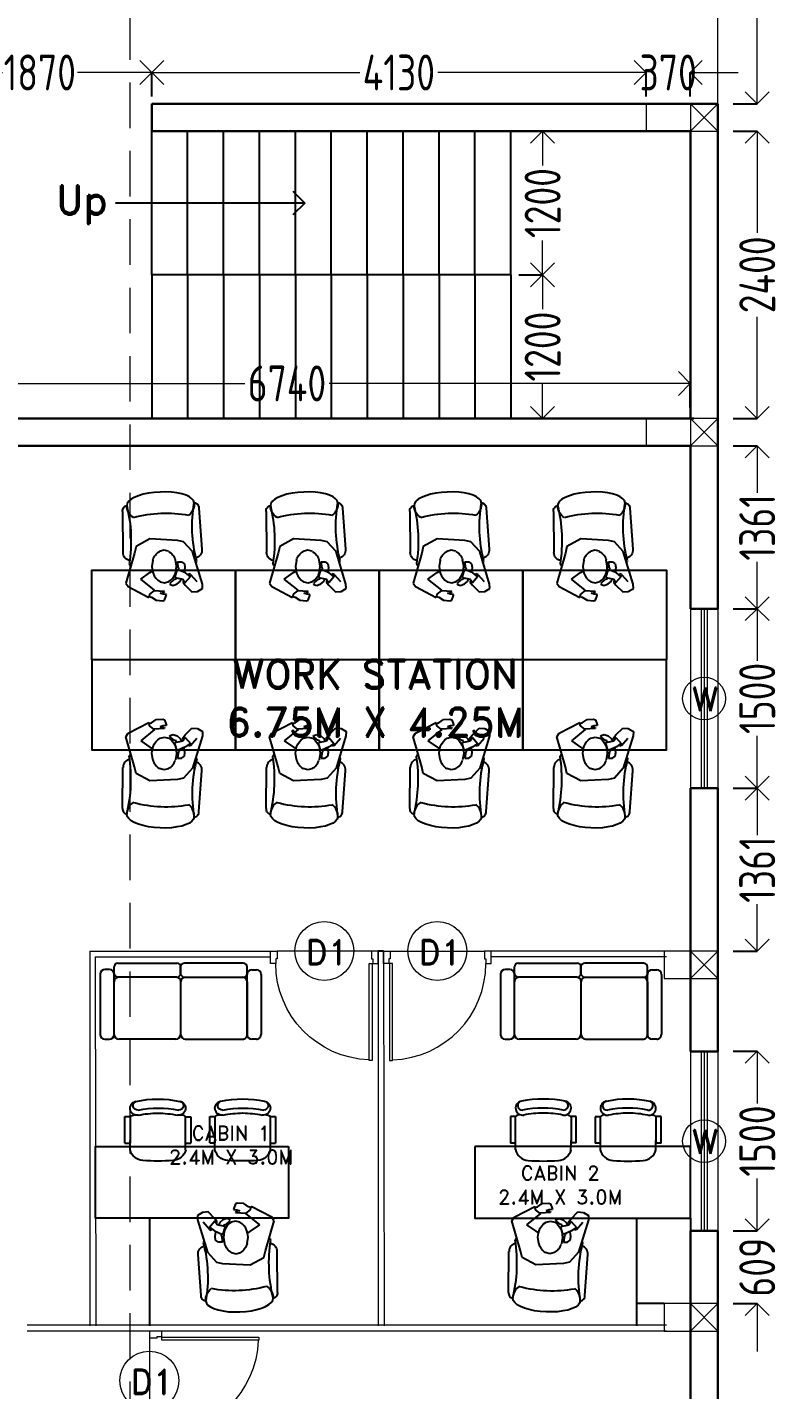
# Model space of a CAD drawing. Header units: inches. Extents: x -605 to 2991212, y -2872845 to 0.
# Drawn here: x 2176569 to 2182864, y -2664371 to -2652982 of the extents above; entities that cross this region are included whole.
import ezdxf

# ---------------------------------------------------------------- set-up
doc = ezdxf.new("R2010")
doc.units = ezdxf.units.IN
doc.header["$LTSCALE"] = 600
doc.header["$MEASUREMENT"] = 0
doc.linetypes.add('DASHED', pattern=[19.05, 12.7, -6.35])
for name, color, linetype in [('50 - FURNITURE', 47, 'Continuous'), ('see level', 2, 'Continuous'), ('SnT-DIMENSION', 7, 'Continuous'), ('SnT-ROAD', 25, 'Continuous')]:
    doc.layers.add(name, color=color, linetype=linetype)
for name, color, linetype, lineweight in [('DIM', 251, 'Continuous', 0), ('FURNITURE', 23, 'Continuous', 9), ('object dash', 250, 'DASHED', 5), ('rRCC 2', 40, 'Continuous', 15), ('TEXT', 7, 'Continuous', 0), ('WALLS', 7, 'Continuous', 30)]:
    doc.layers.add(name, color=color, linetype=linetype, lineweight=lineweight)
doc.layers.add('window', color=7, linetype='Continuous', lineweight=15, true_color=0x735461)
doc.styles.add('DIM', font='geniso.shx', dxfattribs={"width": 0.85})
doc.styles.add('PV_ROMAND', font='romand.shx')
doc.styles.add('ROMAND', font='romand.shx')
doc.dimstyles.new('ST-100', dxfattribs={"dimscale": 100, "dimtxt": 2.5, "dimasz": 2, "dimexe": 0.18, "dimexo": 0.0625, "dimgap": 0.2, "dimtad": 0, "dimdec": 0, "dimzin": 0, "dimdsep": 46, "dimtxsty": 'DIM', "dimblk": 'OPEN90', "dimcen": 0.09, "dimclrd": 256, "dimclrt": 7, "dimadec": 0, "dimazin": 0, "dimtfac": 1, "dimtdec": 0, "dimtofl": 0, "dimtmove": 0, "dimatfit": 3, "dimldrblk": 'OPEN90', "dimfxl": 1, "dimtolj": 1, "dimtzin": 0, "dimlwd": -1, "dimarcsym": 0})

# ---------------------------------------------------------------- blocks, each defined once
blk = doc.blocks.new('_Open90')
at = {"color": 0, "linetype": 'ByBlock', "lineweight": -2}
for p, q in [((0, 0), (-1, 0)), ((-0.5, 0.5), (0, 0)), ((0, 0), (-0.5, -0.5))]:
    blk.add_line(p, q, dxfattribs=at)
blk = doc.blocks.new('560-sitting-p03')
for p, q in [((-0.518, -0.026, 0.001), (-0.469, 0.017, 0.001)), ((-0.455, 0.016, 0.001), (-0.511, 0.064, 0.001)), ((-0.473, 0.015, 0.001), (-0.444, -0.022, 0.001)), ((-0.469, 0.017, 0.001), (-0.455, 0.016, 0.001)), ((-0.451, 0.003, 0.001), (-0.458, -0.005, 0.001)), ((-0.455, 0.016, 0.001), (-0.451, 0.003, 0.001)), ((-0.364, 0.053), (-0.36, 0.059)), ((-0.36, 0.059), (-0.352, 0.063)), ((0.054, 0.079), (-0.261, 0.103)), ((0.096, 0.043), (0.113, 0.038)), ((0.113, 0.038), (0.128, 0.026)), ((0.128, 0.026), (0.142, 0.006)), ((0.142, 0.006), (0.154, -0.02)), ((-0.518, -0.042, 0.001), (-0.518, -0.026, 0.001)), ((-0.499, -0.038, 0.001), (-0.517, -0.025, 0.001)), ((-0.482, -0.092, 0.001), (-0.489, -0.054, 0.001)), ((-0.444, -0.022, 0.001), (-0.419, -0.079, 0.001)), ((-0.438, -0.032, 0.001), (-0.44, -0.032, 0.001)), ((-0.402, -0.027, 0.001), (-0.438, -0.032, 0.001)), ((-0.419, -0.079, 0.001), (-0.423, -0.09, 0.001)), ((-0.422, -0.071, 0.001), (-0.415, -0.069, 0.001)), ((-0.415, -0.069, 0.001), (-0.408, -0.077, 0.001)), ((-0.415, -0.095, 0.001), (-0.393, -0.093, 0.001)), ((-0.408, -0.077, 0.001), (-0.358, -0.085, 0.001)), ((-0.373, -0.032, 0.001), (-0.402, -0.027, 0.001)), ((-0.402, -0.094), (-0.4, -0.078)), ((-0.393, -0.093, 0.001), (-0.344, -0.101, 0.001)), ((-0.392, -0.029), (-0.392, -0.029)), ((-0.358, -0.054, 0.001), (-0.373, -0.032, 0.001)), ((-0.358, -0.085, 0.001), (-0.358, -0.054, 0.001)), ((0.154, -0.02), (0.165, -0.053)), ((0.165, -0.053), (0.172, -0.09)), ((0.172, -0.09), (0.178, -0.131)), ((-0.269, -0.189, 0.001), (-0.278, -0.223, 0.001)), ((-0.277, -0.154, 0.001), (-0.269, -0.189, 0.001)), ((0.178, -0.131), (0.18, -0.175)), ((0.18, -0.175), (0.179, -0.22)), ((-0.607, -0.3, 0.001), (-0.626, -0.303, 0.001)), ((-0.581, -0.266, 0.001), (-0.607, -0.3, 0.001)), ((-0.396, -0.281, 0.001), (-0.427, -0.276, 0.001)), ((-0.347, -0.274, 0.001), (-0.396, -0.281, 0.001)), ((0.17, -0.309), (0.161, -0.35)), ((0.176, -0.265), (0.17, -0.309)), ((0.179, -0.22), (0.176, -0.265)), ((0.137, -0.418), (0.123, -0.443)), ((0.15, -0.386), (0.137, -0.418)), ((0.161, -0.35), (0.15, -0.386)), ((-0.382, -0.452), (-0.39, -0.44)), ((-0.374, -0.456), (-0.382, -0.452)), ((0.028, -0.508), (-0.287, -0.505)), ((0.09, -0.472), (0.074, -0.476)), ((0.107, -0.461), (0.09, -0.472)), ((0.123, -0.443), (0.107, -0.461))]:
    blk.add_line(p, q)
for centre, radius, start, end in [((-0.083, 1.079), 1.051, 255.1921, 279.8309), ((-0.268, 0.042), 0.0613, 83.9466, 166.6044), ((0.091, -0.073), 0.117, 87.1699, 140.9803), ((0.057, 0.04), 0.0394, 4.1601, 94.7343), ((-0.384, -0.225, 0.001), 0.13, 52.2535, 71.8241), ((-0.952, -0.171), 0.968, 344.8311, 10.1919), ((-0.367, -0.202, 0.001), 0.101, 28.0228, 52.2535), ((-0.383, -0.15, 0.001), 0.13, 286.2211, 305.7918), ((-0.366, -0.173, 0.001), 0.101, 305.7918, 330.0225), ((-0.198, -1.572), 1.129, 76.0579, 98.9651), ((-0.289, -0.443), 0.0613, 188.4186, 271.0764), ((0.074, -0.367), 0.109, 211.9555, 269.936), ((0.035, -0.469), 0.0394, 260.2887, 350.8629)]:
    blk.add_arc(centre, radius, start, end)
for points, invisible_edges in [([(-0.587, 0.069, 0.001), (-0.563, 0.108, 0.001), (-0.529, 0.107, 0.001)], 12), ([(-0.529, 0.107, 0.001), (-0.28, 0.03, 0.001), (-0.204, -0.038, 0.001)], 12), ([(-0.499, -0.038, 0.001), (-0.59, 0.027, 0.001), (-0.587, 0.069, 0.001)], 13), ([(-0.499, -0.038, 0.001), (-0.537, -0.026, 0.001), (-0.59, 0.027, 0.001)], 13), ([(-0.491, -0.043, 0.001), (-0.499, -0.038, 0.001), (-0.587, 0.069, 0.001)], 14), ([(-0.54, -0.117, 0.001), (-0.529, -0.087, 0.001), (-0.51, -0.063, 0.001)], 12), ([(-0.492, -0.096, 0.001), (-0.532, -0.141, 0.001), (-0.54, -0.117, 0.001)], 13), ([(-0.499, -0.038, 0.001), (-0.518, -0.042, 0.001), (-0.537, -0.026, 0.001)], 13), ([(-0.492, -0.096, 0.001), (-0.525, -0.143, 0.001), (-0.532, -0.141, 0.001)], 13), ([(-0.492, -0.096, 0.001), (-0.496, -0.112, 0.001), (-0.525, -0.143, 0.001)], 12), ([(-0.499, -0.038, 0.001), (-0.505, -0.042, 0.001), (-0.518, -0.042, 0.001)], 12), ([(-0.423, -0.09, 0.001), (-0.51, -0.063, 0.001), (-0.489, -0.054, 0.001)], 13), ([(-0.482, -0.092, 0.001), (-0.492, -0.096, 0.001), (-0.51, -0.063, 0.001)], 14), ([(-0.423, -0.09, 0.001), (-0.489, -0.054, 0.001), (-0.491, -0.043, 0.001)], 13), ([(-0.423, -0.09, 0.001), (-0.48, -0.103, 0.001), (-0.482, -0.092, 0.001)], 13), ([(-0.482, -0.119, 0.001), (-0.461, -0.106, 0.001), (-0.439, -0.098, 0.001)], 12), ([(-0.423, -0.09, 0.001), (-0.471, -0.105, 0.001), (-0.48, -0.103, 0.001)], 12), ([(-0.442, -0.298, 0.001), (-0.427, -0.276, 0.001), (-0.204, -0.038, 0.001)], 14), ([(-0.427, -0.276, 0.001), (-0.439, -0.098, 0.001), (-0.415, -0.095, 0.001)], 13), ([(-0.415, -0.095, 0.001), (-0.423, -0.09, 0.001), (-0.204, -0.038, 0.001)], 14), ([(-0.204, -0.038, 0.001), (-0.193, -0.084, 0.001), (-0.183, -0.298, 0.001)], 12), ([(-0.631, -0.285, 0.001), (-0.658, -0.198, 0.001), (-0.654, -0.184, 0.001)], 13), ([(-0.631, -0.285, 0.001), (-0.655, -0.248, 0.001), (-0.658, -0.198, 0.001)], 12), ([(-0.654, -0.184, 0.001), (-0.618, -0.171, 0.001), (-0.61, -0.17, 0.001)], 12), ([(-0.654, -0.184, 0.001), (-0.61, -0.17, 0.001), (-0.608, -0.195, 0.001)], 13), ([(-0.608, -0.195, 0.001), (-0.599, -0.218, 0.001), (-0.581, -0.266, 0.001)], 14), ([(-0.599, -0.218, 0.001), (-0.595, -0.187, 0.001), (-0.586, -0.185, 0.001)], 12), ([(-0.599, -0.218, 0.001), (-0.586, -0.185, 0.001), (-0.581, -0.266, 0.001)], 13), ([(-0.512, -0.219, 0.001), (-0.52, -0.185, 0.001), (-0.511, -0.15, 0.001)], 12), ([(-0.511, -0.15, 0.001), (-0.498, -0.133, 0.001), (-0.482, -0.119, 0.001)], 12), ([(-0.55, -0.463, 0.001), (-0.633, -0.305, 0.001), (-0.626, -0.303, 0.001)], 12), ([(-0.55, -0.463, 0.001), (-0.626, -0.303, 0.001), (-0.631, -0.285, 0.001)], 13), ([(-0.581, -0.266, 0.001), (-0.578, -0.262, 0.001), (-0.492, -0.368, 0.001)], 12), ([(-0.55, -0.463, 0.001), (-0.492, -0.368, 0.001), (-0.442, -0.298, 0.001)], 13), ([(-0.427, -0.276, 0.001), (-0.5, -0.237, 0.001), (-0.512, -0.219, 0.001)], 13), ([(-0.427, -0.276, 0.001), (-0.485, -0.252, 0.001), (-0.5, -0.237, 0.001)], 13), ([(-0.427, -0.276, 0.001), (-0.466, -0.264, 0.001), (-0.485, -0.252, 0.001)], 13), ([(-0.427, -0.276, 0.001), (-0.446, -0.273, 0.001), (-0.466, -0.264, 0.001)], 12), ([(-0.183, -0.298, 0.001), (-0.24, -0.404, 0.001), (-0.292, -0.415, 0.001)], 12), ([(-0.292, -0.415, 0.001), (-0.524, -0.482, 0.001), (-0.55, -0.463, 0.001)], 12)]:
    blk.add_3dface(points, dxfattribs=dict(invisible_edges=invisible_edges))
blk = doc.blocks.new('CH3')
at = {"layer": '50 - FURNITURE'}
for p, q in [((-259, 349), (-259, 141)), ((-218, 349), (-259, 349)), ((-218, 142), (-218, 349)), ((259, 350), (218, 350)), ((218, 350), (218, 142)), ((259, 142), (259, 350)), ((-218, 89), (-218, 163)), ((218, 87), (218, 162))]:
    blk.add_line(p, q, dxfattribs=at)
at = {"layer": '50 - FURNITURE', "linetype": 'Continuous'}
for p, q in [((-218, 141), (-259, 141)), ((259, 142), (218, 142))]:
    blk.add_line(p, q, dxfattribs=at)
for centre, radius, start, end in [((-163, 416), 55.3, 99.8988, 279.7522), ((-166, 436), 35.2, 94.9128, 274.9128), ((0, -348), 836, 78.0899, 101.9101), ((163, 416), 55.3, 260.2478, 80.1012), ((159, 437), 36.2, 265.0872, 70.3213), ((-4, -349), 766, 78.0112, 101.9888), ((18, -535), 913, 91.1567, 100.8714), ((-18, -535), 913, 79.1286, 88.8433), ((-111, 115), 111, 193.2566, 265.9234), ((0, 1666), 1666, 265.9234, 274.0766), ((111, 115), 111, 274.0766, 345.8334)]:
    blk.add_arc(centre, radius, start, end, dxfattribs=at)
at = {"layer": '50 - FURNITURE'}
for centre, start, end in [((-181, 309), 90.7226, 132.8382), ((180, 309), 47.1618, 87.5717)]:
    blk.add_arc(centre, 54.9, start, end, dxfattribs=at)
blk = doc.blocks.new('door1')
at = {"layer": 'FURNITURE', "ltscale": 10}
blk.add_line((-29102.45, -2427.68), (-29134.02, -2427.68), dxfattribs=at)
for points in [[(-29103.25, -2391.1), (-29103.25, -2423.54), (-29102.22, -2423.54), (-29102.22, -2391.1)], [(-29134.02, -2425.03), (-29134.47, -2425.03), (-29134.47, -2423.52), (-29136.24, -2423.52), (-29136.24, -2427.68), (-29134.02, -2427.68)], [(-29102.45, -2425.03), (-29102.01, -2425.03), (-29102.01, -2423.52), (-29100.24, -2423.52), (-29100.24, -2427.68), (-29102.45, -2427.68)]]:
    blk.add_lwpolyline(points, close=True, dxfattribs=at)
blk.add_arc((-29102.22, -2423.52), 32.24, 91.8346, 180, dxfattribs=at)
blk = doc.blocks.new('sdfvgfdd')
at = {"layer": 'TEXT'}
blk.add_circle((2432365, -2352025), 179, dxfattribs=at)
at = {"layer": 'TEXT', "insert": (2432263, -2351932), "char_height": 200, "attachment_point": 1, "style": 'PV_ROMAND'}
blk.add_mtext('W', dxfattribs=at)
blk = doc.blocks.new('Sofa 2 seater')
at = {"layer": '50 - FURNITURE', "linetype": 'Continuous'}
for p, q in [((2454923, -2276888), (2454897, -2276888)), ((2454936, -2276888), (2454923, -2276888)), ((2454974, -2276919), (2454975, -2276865)), ((2455006, -2276834), (2455499, -2276834)), ((2455530, -2276919), (2455530, -2276865)), ((2455530, -2276865), (2455530, -2276919)), ((2456055, -2276835), (2455562, -2276834)), ((2456086, -2276919), (2456087, -2276865)), ((2456086, -2276920), (2456086, -2276866)), ((2456125, -2276889), (2456164, -2276889)), ((2454858, -2276926), (2454858, -2277430)), ((2454974, -2277430), (2454974, -2276927)), ((2455499, -2276950), (2455005, -2276950)), ((2455530, -2276989), (2455530, -2277430)), ((2455561, -2276950), (2456055, -2276951)), ((2456086, -2277431), (2456086, -2276928)), ((2456086, -2276989), (2456086, -2277430)), ((2456203, -2276928), (2456202, -2277431)), ((2454896, -2277468), (2454935, -2277468)), ((2455491, -2277469), (2455013, -2277469)), ((2455569, -2277469), (2456047, -2277470)), ((2456163, -2277470), (2456125, -2277470))]:
    blk.add_line(p, q, dxfattribs=at)
for centre, radius, start, end in [((2454897, -2276926), 38.7, 89.9385, 179.9385), ((2454936, -2276926), 38.7, 359.9385, 89.9385), ((2455006, -2276865), 31, 89.9385, 179.9385), ((2455499, -2276865), 31, 359.9385, 89.9385), ((2455561, -2276865), 31, 89.9316, 179.9316), ((2456055, -2276866), 31, 359.9316, 89.9316), ((2456125, -2276928), 38.7, 89.9316, 179.9316), ((2456164, -2276928), 38.7, 359.9316, 89.9316), ((2455005, -2276919), 31, 179.9385, 269.9385), ((2455013, -2276989), 38.7, 89.9385, 179.9385), ((2455492, -2276989), 38.7, 359.9385, 89.9385), ((2455499, -2276919), 31, 269.9385, 359.9385), ((2455561, -2276919), 31, 179.9316, 269.9316), ((2455569, -2276989), 38.7, 89.9316, 179.9316), ((2456047, -2276990), 38.7, 359.9316, 89.9316), ((2456055, -2276920), 31, 269.9316, 359.9316), ((2454896, -2277430), 38.7, 179.9385, 269.9385), ((2454935, -2277430), 38.7, 269.9385, 359.9385), ((2455013, -2277430), 38.7, 179.9385, 269.9385), ((2455491, -2277430), 38.7, 269.9385, 359.9385), ((2455569, -2277430), 38.7, 179.9316, 269.9316), ((2456047, -2277431), 38.7, 269.9316, 359.9316), ((2456125, -2277431), 38.7, 179.9316, 269.9316), ((2456163, -2277431), 38.7, 269.9316, 359.9316)]:
    blk.add_arc(centre, radius, start, end, dxfattribs=at)
blk = doc.blocks.new('D1')
at = {"layer": 'TEXT'}
blk.add_circle((2456730, -2276732), 246, dxfattribs=at)
at = {"layer": 'TEXT', "insert": (2456573, -2276639), "char_height": 206.1, "attachment_point": 1, "style": 'PV_ROMAND'}
blk.add_mtext('D1', dxfattribs=at)
blk = doc.blocks.new('*D1772')
at = {"layer": 'Defpoints', "color": 0}
for p in [(2182339, -2663042), (2182668, -2663042), (2182339, -2663651)]:
    blk.add_point(p, dxfattribs=at)
at = {"layer": 'DIM'}
for p, q in [((2182668, -2662842), (2182668, -2662642)), ((2182668, -2663851), (2182668, -2664051))]:
    blk.add_line(p, q, dxfattribs=at)
at = {"layer": 'DIM', "color": 0, "lineweight": -2}
for p, q in [((2182468, -2663042), (2182668, -2663042)), ((2182468, -2663651), (2182668, -2663651))]:
    blk.add_line(p, q, dxfattribs=at)
at = {"layer": 'DIM', "xscale": 200, "yscale": 200, "zscale": 200}
for p, rotation in [((2182668, -2663042), 270), ((2182668, -2663651), 90)]:
    blk.add_blockref('_Open90', p, dxfattribs=dict(at, rotation=rotation))
at = {"layer": 'DIM', "color": 7, "insert": (2182668, -2663347), "char_height": 300, "attachment_point": 5, "rotation": 90, "style": 'DIM'}
blk.add_mtext('\\A1;609', dxfattribs=at)
blk = doc.blocks.new('*D1773')
at = {"layer": 'Defpoints', "color": 0}
for p in [(2182339, -2661542), (2182668, -2661542), (2182339, -2663042)]:
    blk.add_point(p, dxfattribs=at)
at = {"layer": 'DIM', "color": 0, "lineweight": -2}
for p, q in [((2182468, -2661542), (2182668, -2661542)), ((2182468, -2663042), (2182668, -2663042))]:
    blk.add_line(p, q, dxfattribs=at)
at = {"layer": 'DIM'}
for p, q in [((2182668, -2661742), (2182668, -2661979)), ((2182668, -2662842), (2182668, -2662606))]:
    blk.add_line(p, q, dxfattribs=at)
at = {"layer": 'DIM', "xscale": 200, "yscale": 200, "zscale": 200}
for p, rotation in [((2182668, -2661542), 90), ((2182668, -2663042), 270)]:
    blk.add_blockref('_Open90', p, dxfattribs=dict(at, rotation=rotation))
at = {"layer": 'DIM', "color": 7, "insert": (2182668, -2662292), "char_height": 300, "attachment_point": 5, "rotation": 90, "style": 'DIM'}
blk.add_mtext('\\A1;1500', dxfattribs=at)
blk = doc.blocks.new('*D1774')
at = {"layer": 'Defpoints', "color": 0}
for p in [(2182339, -2659342), (2182668, -2659342), (2182224, -2660704)]:
    blk.add_point(p, dxfattribs=at)
at = {"layer": 'DIM', "color": 0, "lineweight": -2}
for p, q in [((2182468, -2659342), (2182668, -2659342)), ((2182468, -2660704), (2182668, -2660704))]:
    blk.add_line(p, q, dxfattribs=at)
at = {"layer": 'DIM'}
for p, q in [((2182668, -2659542), (2182668, -2659735)), ((2182668, -2660504), (2182668, -2660311))]:
    blk.add_line(p, q, dxfattribs=at)
at = {"layer": 'DIM', "xscale": 200, "yscale": 200, "zscale": 200}
for p, rotation in [((2182668, -2659342), 90), ((2182668, -2660704), 270)]:
    blk.add_blockref('_Open90', p, dxfattribs=dict(at, rotation=rotation))
at = {"layer": 'DIM', "color": 7, "insert": (2182668, -2660023), "char_height": 300, "attachment_point": 5, "rotation": 90, "style": 'DIM'}
blk.add_mtext('\\A1;1361', dxfattribs=at)
blk = doc.blocks.new('*D1775')
at = {"layer": 'Defpoints', "color": 0}
for p in [(2182339, -2657842), (2182668, -2657842), (2182339, -2659342)]:
    blk.add_point(p, dxfattribs=at)
at = {"layer": 'DIM', "color": 0, "lineweight": -2}
for p, q in [((2182468, -2657842), (2182668, -2657842)), ((2182468, -2659342), (2182668, -2659342))]:
    blk.add_line(p, q, dxfattribs=at)
at = {"layer": 'DIM'}
for p, q in [((2182668, -2658042), (2182668, -2658279)), ((2182668, -2659142), (2182668, -2658906))]:
    blk.add_line(p, q, dxfattribs=at)
at = {"layer": 'DIM', "xscale": 200, "yscale": 200, "zscale": 200}
for p, rotation in [((2182668, -2657842), 90), ((2182668, -2659342), 270)]:
    blk.add_blockref('_Open90', p, dxfattribs=dict(at, rotation=rotation))
at = {"layer": 'DIM', "color": 7, "insert": (2182668, -2658592), "char_height": 300, "attachment_point": 5, "rotation": 90, "style": 'DIM'}
blk.add_mtext('\\A1;1500', dxfattribs=at)
blk = doc.blocks.new('*D1776')
at = {"layer": 'Defpoints', "color": 0}
for p in [(2182339, -2656481), (2182668, -2656481), (2182339, -2657842)]:
    blk.add_point(p, dxfattribs=at)
at = {"layer": 'DIM', "color": 0, "lineweight": -2}
for p, q in [((2182468, -2656481), (2182668, -2656481)), ((2182468, -2657842), (2182668, -2657842))]:
    blk.add_line(p, q, dxfattribs=at)
at = {"layer": 'DIM'}
for p, q in [((2182668, -2656681), (2182668, -2656874)), ((2182668, -2657642), (2182668, -2657449))]:
    blk.add_line(p, q, dxfattribs=at)
at = {"layer": 'DIM', "xscale": 200, "yscale": 200, "zscale": 200}
for p, rotation in [((2182668, -2656481), 90), ((2182668, -2657842), 270)]:
    blk.add_blockref('_Open90', p, dxfattribs=dict(at, rotation=rotation))
at = {"layer": 'DIM', "color": 7, "insert": (2182668, -2657162), "char_height": 300, "attachment_point": 5, "rotation": 90, "style": 'DIM'}
blk.add_mtext('\\A1;1361', dxfattribs=at)
blk = doc.blocks.new('*D1777')
at = {"layer": 'Defpoints', "color": 0}
for p in [(2182339, -2653851), (2182668, -2653851), (2182224, -2656251)]:
    blk.add_point(p, dxfattribs=at)
at = {"layer": 'DIM', "color": 0, "lineweight": -2}
for p, q in [((2182468, -2653851), (2182668, -2653851)), ((2182468, -2656251), (2182668, -2656251))]:
    blk.add_line(p, q, dxfattribs=at)
at = {"layer": 'DIM'}
for p, q in [((2182668, -2654051), (2182668, -2654699)), ((2182668, -2656051), (2182668, -2655403))]:
    blk.add_line(p, q, dxfattribs=at)
at = {"layer": 'DIM', "xscale": 200, "yscale": 200, "zscale": 200}
for p, rotation in [((2182668, -2653851), 90), ((2182668, -2656251), 270)]:
    blk.add_blockref('_Open90', p, dxfattribs=dict(at, rotation=rotation))
at = {"layer": 'DIM', "color": 7, "insert": (2182668, -2655051), "char_height": 300, "attachment_point": 5, "rotation": 90, "style": 'DIM'}
blk.add_mtext('\\A1;2400', dxfattribs=at)
blk = doc.blocks.new('*D1778')
at = {"layer": 'Defpoints', "color": 0}
for p in [(2182339, -2629035), (2182668, -2629035), (2182339, -2653621)]:
    blk.add_point(p, dxfattribs=at)
at = {"layer": 'DIM', "color": 0, "lineweight": -2}
for p, q in [((2182468, -2629035), (2182668, -2629035)), ((2182468, -2653621), (2182668, -2653621))]:
    blk.add_line(p, q, dxfattribs=at)
at = {"layer": 'DIM'}
for p, q in [((2182668, -2629235), (2182668, -2640887)), ((2182668, -2653421), (2182668, -2641769))]:
    blk.add_line(p, q, dxfattribs=at)
at = {"layer": 'DIM', "xscale": 200, "yscale": 200, "zscale": 200}
for p, rotation in [((2182668, -2629035), 90), ((2182668, -2653621), 270)]:
    blk.add_blockref('_Open90', p, dxfattribs=dict(at, rotation=rotation))
at = {"layer": 'DIM', "color": 7, "insert": (2182668, -2641328), "char_height": 300, "attachment_point": 5, "rotation": 90, "style": 'DIM'}
blk.add_mtext('\\A1;24585', dxfattribs=at)
blk = doc.blocks.new('*D1782')
at = {"layer": 'Defpoints', "color": 0}
for p in [(2182109, -2655959), (2175369, -2656251), (2182109, -2656251)]:
    blk.add_point(p, dxfattribs=at)
at = {"layer": 'DIM', "color": 0, "lineweight": -2}
for p, q in [((2175369, -2656159), (2175369, -2655959)), ((2182109, -2656159), (2182109, -2655959))]:
    blk.add_line(p, q, dxfattribs=at)
at = {"layer": 'DIM'}
for p, q in [((2175569, -2655959), (2178388, -2655959)), ((2181909, -2655959), (2179091, -2655959))]:
    blk.add_line(p, q, dxfattribs=at)
at = {"layer": 'DIM', "xscale": 200, "yscale": 200, "zscale": 200, "rotation": 180}
blk.add_blockref('_Open90', (2175369, -2655959), dxfattribs=at)
at = {"layer": 'DIM', "xscale": 200, "yscale": 200, "zscale": 200}
blk.add_blockref('_Open90', (2182109, -2655959), dxfattribs=at)
at = {"layer": 'DIM', "color": 7, "insert": (2178739, -2655959), "char_height": 300, "attachment_point": 5, "style": 'DIM'}
blk.add_mtext('\\A1;6740', dxfattribs=at)
blk = doc.blocks.new('*D1783')
at = {"layer": 'Defpoints', "color": 0}
for p in [(2180609, -2655051), (2180609, -2656251), (2180875, -2656251)]:
    blk.add_point(p, dxfattribs=at)
at = {"layer": 'DIM', "color": 0, "lineweight": -2}
for p, q in [((2180675, -2655051), (2180875, -2655051)), ((2180675, -2656251), (2180875, -2656251))]:
    blk.add_line(p, q, dxfattribs=at)
at = {"layer": 'DIM'}
for p, q in [((2180875, -2655251), (2180875, -2655338)), ((2180875, -2656051), (2180875, -2655964))]:
    blk.add_line(p, q, dxfattribs=at)
at = {"layer": 'DIM', "xscale": 200, "yscale": 200, "zscale": 200}
for p, rotation in [((2180875, -2655051), 90), ((2180875, -2656251), 270)]:
    blk.add_blockref('_Open90', p, dxfattribs=dict(at, rotation=rotation))
at = {"layer": 'DIM', "color": 7, "insert": (2180875, -2655651), "char_height": 300, "attachment_point": 5, "rotation": 90, "style": 'DIM'}
blk.add_mtext('\\A1;1200', dxfattribs=at)
blk = doc.blocks.new('*D1784')
at = {"layer": 'Defpoints', "color": 0}
for p in [(2180609, -2653851), (2180875, -2653851), (2180609, -2655051)]:
    blk.add_point(p, dxfattribs=at)
at = {"layer": 'DIM', "color": 0, "lineweight": -2}
for p, q in [((2180675, -2653851), (2180875, -2653851)), ((2180675, -2655051), (2180875, -2655051))]:
    blk.add_line(p, q, dxfattribs=at)
at = {"layer": 'DIM'}
for p, q in [((2180875, -2654051), (2180875, -2654138)), ((2180875, -2654851), (2180875, -2654764))]:
    blk.add_line(p, q, dxfattribs=at)
at = {"layer": 'DIM', "xscale": 200, "yscale": 200, "zscale": 200}
for p, rotation in [((2180875, -2653851), 90), ((2180875, -2655051), 270)]:
    blk.add_blockref('_Open90', p, dxfattribs=dict(at, rotation=rotation))
at = {"layer": 'DIM', "color": 7, "insert": (2180875, -2654451), "char_height": 300, "attachment_point": 5, "rotation": 90, "style": 'DIM'}
blk.add_mtext('\\A1;1200', dxfattribs=at)
blk = doc.blocks.new('*D1785')
at = {"layer": 'Defpoints', "color": 0}
for p in [(2181739, -2653360), (2181739, -2653851), (2182109, -2653851)]:
    blk.add_point(p, dxfattribs=at)
at = {"layer": 'DIM'}
for p, q in [((2181539, -2653360), (2181339, -2653360)), ((2182309, -2653360), (2182509, -2653360))]:
    blk.add_line(p, q, dxfattribs=at)
at = {"layer": 'DIM', "color": 0, "lineweight": -2}
for p, q in [((2181739, -2653560), (2181739, -2653360)), ((2182109, -2653560), (2182109, -2653360))]:
    blk.add_line(p, q, dxfattribs=at)
at = {"layer": 'DIM', "xscale": 200, "yscale": 200, "zscale": 200}
blk.add_blockref('_Open90', (2181739, -2653360), dxfattribs=at)
at = {"layer": 'DIM', "xscale": 200, "yscale": 200, "zscale": 200, "rotation": 180}
blk.add_blockref('_Open90', (2182109, -2653360), dxfattribs=at)
at = {"layer": 'DIM', "color": 7, "insert": (2181924, -2653360), "char_height": 300, "attachment_point": 5, "style": 'DIM'}
blk.add_mtext('\\A1;370', dxfattribs=at)
blk = doc.blocks.new('*D1786')
at = {"layer": 'Defpoints', "color": 0}
for p in [(2177609, -2653360), (2177609, -2653621), (2181739, -2653621)]:
    blk.add_point(p, dxfattribs=at)
at = {"layer": 'DIM', "color": 0, "lineweight": -2}
for p, q in [((2177609, -2653560), (2177609, -2653360)), ((2181739, -2653560), (2181739, -2653360))]:
    blk.add_line(p, q, dxfattribs=at)
at = {"layer": 'DIM'}
for p, q in [((2177809, -2653360), (2179348, -2653360)), ((2181539, -2653360), (2180000, -2653360))]:
    blk.add_line(p, q, dxfattribs=at)
at = {"layer": 'DIM', "xscale": 200, "yscale": 200, "zscale": 200, "rotation": 180}
blk.add_blockref('_Open90', (2177609, -2653360), dxfattribs=at)
at = {"layer": 'DIM', "xscale": 200, "yscale": 200, "zscale": 200}
blk.add_blockref('_Open90', (2181739, -2653360), dxfattribs=at)
at = {"layer": 'DIM', "color": 7, "insert": (2179674, -2653360), "char_height": 300, "attachment_point": 5, "style": 'DIM'}
blk.add_mtext('\\A1;4130', dxfattribs=at)
blk = doc.blocks.new('*D1787')
at = {"layer": 'Defpoints', "color": 0}
for p in [(2175739, -2653360), (2175739, -2653621), (2177609, -2653621)]:
    blk.add_point(p, dxfattribs=at)
at = {"layer": 'DIM', "color": 0, "lineweight": -2}
for p, q in [((2175739, -2653560), (2175739, -2653360)), ((2177609, -2653560), (2177609, -2653360))]:
    blk.add_line(p, q, dxfattribs=at)
at = {"layer": 'DIM'}
for p, q in [((2175939, -2653360), (2176361, -2653360)), ((2177409, -2653360), (2176988, -2653360))]:
    blk.add_line(p, q, dxfattribs=at)
at = {"layer": 'DIM', "xscale": 200, "yscale": 200, "zscale": 200, "rotation": 180}
blk.add_blockref('_Open90', (2175739, -2653360), dxfattribs=at)
at = {"layer": 'DIM', "xscale": 200, "yscale": 200, "zscale": 200}
blk.add_blockref('_Open90', (2177609, -2653360), dxfattribs=at)
at = {"layer": 'DIM', "color": 7, "insert": (2176674, -2653360), "char_height": 300, "attachment_point": 5, "style": 'DIM'}
blk.add_mtext('\\A1;1870', dxfattribs=at)

msp = doc.modelspace()

# ---------------------------------------------------------------- linework, layer by layer
at = {"color": 1, "linetype": 'ByBlock'}
for p, q in [((2177609.2, -2655051), (2177609.2, -2653851)), ((2177909.2, -2655051), (2177909.2, -2653851)), ((2178209.2, -2655051), (2178209.2, -2653851)), ((2178509.2, -2655051), (2178509.2, -2653851)), ((2178809.2, -2655051), (2178809.2, -2653851)), ((2179109.2, -2655051), (2179109.2, -2653851)), ((2179409.2, -2655051), (2179409.2, -2653851)), ((2179709.2, -2655051), (2179709.2, -2653851)), ((2180009.2, -2655051), (2180009.2, -2653851)), ((2180309.2, -2655051), (2180309.2, -2653851)), ((2180609.2, -2655051), (2180609.2, -2653851)), ((2177609.2, -2655051), (2177609.2, -2656251)), ((2180609.2, -2655051), (2177609.2, -2655051)), ((2177909.2, -2655051), (2177909.2, -2656251)), ((2178209.2, -2655051), (2178209.2, -2656251)), ((2178509.2, -2655051), (2178509.2, -2656251)), ((2178809.2, -2655051), (2178809.2, -2656251)), ((2179109.2, -2655051), (2179109.2, -2656251)), ((2179409.2, -2655051), (2179409.2, -2656251)), ((2179709.2, -2655051), (2179709.2, -2656251)), ((2180009.2, -2655051), (2180009.2, -2656251)), ((2180309.2, -2655051), (2180309.2, -2656251)), ((2180609.2, -2655051), (2180609.2, -2656251))]:
    msp.add_line(p, q, dxfattribs=at)
at = {"layer": '50 - FURNITURE'}
for p, q in [((2177590.5, -2662937.7), (2177590.5, -2663837.7)), ((2181659.2, -2662937.9), (2181659.2, -2663837.9)), ((2182109.2, -2662937.9), (2182109.2, -2663651)), ((2181889.2, -2663651), (2181659.2, -2663651))]:
    msp.add_line(p, q, dxfattribs=at)
for points in [[(2177109.1, -2658270.6), (2177108.8, -2657520.6), (2178308.8, -2657520.6), (2178309.2, -2658270.6), (2177109.1, -2658270.6)], [(2178309.2, -2658270.6), (2178308.8, -2657520.6), (2179508.8, -2657520.6), (2179509.2, -2658270.6), (2178309.2, -2658270.6)], [(2179509.2, -2658270.6), (2179508.8, -2657520.6), (2180708.8, -2657520.6), (2180709.2, -2658270.6), (2179509.2, -2658270.6)], [(2180709.2, -2658270.6), (2180708.8, -2657520.6), (2181908.8, -2657520.6), (2181909.2, -2658270.6), (2180709.2, -2658270.6)], [(2177109.1, -2658270.6), (2177108.8, -2659020.6), (2178308.8, -2659020.6), (2178309.2, -2658270.6), (2177109.1, -2658270.6)], [(2178309.2, -2658270.6), (2178308.8, -2659020.6), (2179508.8, -2659020.6), (2179509.2, -2658270.6), (2178309.2, -2658270.6)], [(2179509.2, -2658270.6), (2179508.8, -2659020.6), (2180708.8, -2659020.6), (2180709.2, -2658270.6), (2179509.2, -2658270.6)], [(2180709.2, -2658270.6), (2180708.8, -2659020.6), (2181908.8, -2659020.6), (2181909.2, -2658270.6), (2180709.2, -2658270.6)], [(2178750.5, -2662337.7), (2178750.5, -2662937.7), (2177140.5, -2662937.7), (2177140.5, -2662337.7), (2178750.5, -2662337.7)], [(2180309.2, -2662337.9), (2180309.2, -2662937.9), (2182109.2, -2662937.9), (2182109.2, -2662337.9), (2180309.2, -2662337.9)]]:
    msp.add_lwpolyline(points, dxfattribs=at)
at = {"layer": 'object dash', "color": 1, "ltscale": 0.05}
msp.add_lwpolyline([(2177801.9, -2717261.6), (2177429, -2717261.6), (2177429, -2626488), (2177801.9, -2626488)], dxfattribs=at)
at = {"layer": 'rRCC 2', "color": 6}
for p, q in [((2182339.2, -2653621), (2182109.2, -2653851)), ((2182339.2, -2653851), (2182109.2, -2653621)), ((2182339.2, -2656251), (2182109.2, -2656481)), ((2182339.2, -2656481), (2182109.2, -2656251)), ((2182339.2, -2660703.6), (2182109.2, -2660933.6)), ((2182339.2, -2660933.6), (2182109.2, -2660703.6)), ((2182339.2, -2663651), (2182109.2, -2663881)), ((2182339.2, -2663881), (2182109.2, -2663651))]:
    msp.add_line(p, q, dxfattribs=at)
for points in [[(2182339.2, -2653851), (2182339.2, -2653621), (2181739.2, -2653621), (2181739.2, -2653851)], [(2182339.2, -2653621), (2182109.2, -2653621), (2182109.2, -2653851), (2182339.2, -2653851)], [(2182339.2, -2656481), (2182339.2, -2656251), (2181739.2, -2656251), (2181739.2, -2656481)], [(2182339.2, -2656251), (2182109.2, -2656251), (2182109.2, -2656481), (2182339.2, -2656481)], [(2182339.2, -2660933.6), (2182339.2, -2660703.6), (2181889.2, -2660703.6), (2181889.2, -2660933.6)], [(2182339.2, -2660703.6), (2182109.2, -2660703.6), (2182109.2, -2660933.6), (2182339.2, -2660933.6)], [(2182339.2, -2663881), (2182339.2, -2663651), (2181889.2, -2663651), (2181889.2, -2663881)], [(2182339.2, -2663651), (2182109.2, -2663651), (2182109.2, -2663881), (2182339.2, -2663881)]]:
    msp.add_lwpolyline(points, close=True, dxfattribs=at)
at = {"layer": 'see level', "color": 4, "linetype": 'ByBlock', "lineweight": 20}
for p, q in [((2177092.5, -2660703.6), (2177092.5, -2663837.9)), ((2177092.5, -2660703.6), (2178600.8, -2660703.6)), ((2179500.8, -2660703.6), (2179500.8, -2663837.9)), ((2179545.1, -2660703.6), (2179550.7, -2663837.9)), ((2181909.2, -2660703.6), (2180445.1, -2660703.6)), ((2177136.7, -2660753.6), (2177142.4, -2663837.9)), ((2177136.7, -2660753.6), (2178600.8, -2660753.6)), ((2181909.2, -2660753.6), (2180445.1, -2660753.6)), ((2177590.5, -2663830.9), (2176569.2, -2663831.1)), ((2177589.2, -2663881), (2176569.2, -2663881.1)), ((2181909.2, -2663831), (2177589.2, -2663831)), ((2181909.2, -2663881), (2177589.2, -2663881))]:
    msp.add_line(p, q, dxfattribs=at)
at = {"layer": 'SnT-ROAD', "color": 4, "linetype": 'ByBlock'}
msp.add_line((2179545.1, -2660703.6), (2179500.8, -2660703.6), dxfattribs=at)
at = {"layer": 'WALLS', "linetype": 'ByBlock'}
for p, q in [((2177609.2, -2653621), (2182339.2, -2653621)), ((2177609.2, -2653851), (2177609.2, -2653621)), ((2182339.2, -2656632.5), (2182339.2, -2653621)), ((2177609.2, -2653851), (2182109.2, -2653851)), ((2182109.2, -2656251), (2182109.2, -2653851)), ((2182139.2, -2656251), (2175147.1, -2656251)), ((2182109.2, -2656481), (2175377, -2656481)), ((2182109.2, -2656481), (2182109.2, -2657842.3)), ((2182339.2, -2656481), (2182339.2, -2657842.3)), ((2182109.2, -2657842.3), (2182339.2, -2657842.3)), ((2182109.2, -2659342.3), (2182109.2, -2661542.3)), ((2182109.2, -2659342.3), (2182339.2, -2659342.3)), ((2182339.2, -2659342.3), (2182339.2, -2661542.3)), ((2182109.2, -2661542.3), (2182339.2, -2661542.3)), ((2182109.2, -2663042.3), (2182109.2, -2664893)), ((2182109.2, -2663042.3), (2182339.2, -2663042.3)), ((2182339.2, -2663042.3), (2182339.2, -2664893))]:
    msp.add_line(p, q, dxfattribs=at)
at = {"layer": 'window', "color": 146, "linetype": 'ByBlock', "true_color": 0x105689}
for p, q in [((2182339.2, -2653621), (2182339.2, -2629035.5)), ((2182109.2, -2657842.3), (2182109.2, -2659342.3)), ((2182199.2, -2657842.3), (2182199.2, -2659342.3)), ((2182224.2, -2657842.3), (2182224.2, -2659342.3)), ((2182249.2, -2657842.3), (2182249.2, -2659342.3)), ((2182339.2, -2657842.3), (2182339.2, -2659342.3)), ((2182109.2, -2661542.3), (2182109.2, -2663042.3)), ((2182199.2, -2661542.3), (2182199.2, -2663042.3)), ((2182224.2, -2661542.3), (2182224.2, -2663042.3)), ((2182249.2, -2661542.3), (2182249.2, -2663042.3)), ((2182339.2, -2661542.3), (2182339.2, -2663042.3))]:
    msp.add_line(p, q, dxfattribs=at)

# ---------------------------------------------------------------- block references
at = {"layer": '50 - FURNITURE'}
for name, p, xscale, yscale, zscale, rotation in [('560-sitting-p03', (2177917, -2657061.4, -1.1), -1085.257293165425, 1085.257293165425, 1085.257293165425, 269.9014899631502), ('560-sitting-p03', (2179117, -2657061.4, -1.1), -1085.257293165425, 1085.257293165425, 1085.257293165425, 269.9014899631502), ('560-sitting-p03', (2180317, -2657061.4, -1.1), -1085.257293165425, 1085.257293165425, 1085.257293165425, 269.9014899631502), ('560-sitting-p03', (2181517, -2657061.4, -1.1), -1085.257293165425, 1085.257293165425, 1085.257293165425, 269.9014899631502), ('560-sitting-p03', (2177917, -2659479.8, -1.1), 1085.257293165425, 1085.257293165425, 1085.257293165425, 270.0987272761305), ('560-sitting-p03', (2179117, -2659479.8, -1.1), 1085.257293165425, 1085.257293165425, 1085.257293165425, 270.0987272761305), ('560-sitting-p03', (2180317, -2659479.8, -1.1), 1085.257293165425, 1085.257293165425, 1085.257293165425, 270.0987272761305), ('560-sitting-p03', (2181517, -2659479.8, -1.1), 1085.257293165425, 1085.257293165425, 1085.257293165425, 270.0987272761305), ('CH3', (2177660.6, -2662459.7), -1.0620804563616, 1.0620804563616, 1.0620804563616, 0.05857915622719292), ('CH3', (2178369.3, -2662459), -1.0620804563616, 1.0620804563616, 1.0620804563616, 0.05857915622719292), ('CH3', (2180880.4, -2662459.1), 1.0620804563616, 1.0620804563616, 1.0620804563616, 359.9414208436698), ('CH3', (2181589.1, -2662459.8), 1.0620804563616, 1.0620804563616, 1.0620804563616, 359.9414208436698), ('560-sitting-p03', (2178107.5, -2663525.4, -1.1), -1085.257293165425, 1085.257293165425, 1085.257293165425, 89.86993174636295), ('560-sitting-p03', (2181142.1, -2663525.5, -1.1), 1085.257293165425, 1085.257293165425, 1085.257293165425, 270.130068253534)]:
    msp.add_blockref(name, p, dxfattribs=dict(at, xscale=xscale, yscale=yscale, zscale=zscale, rotation=rotation))
at = {"layer": 'FURNITURE', "yscale": 25.00000000023497, "zscale": 25.00000000023497}
for p, xscale, rotation in [((2907006.8, -2721395.6), -25.00000000023497, 180), ((1452039.2, -2721395.6), 25.00000000023497, 180), ((2238281.1, -1936375), -25.00000000023497, 270)]:
    msp.add_blockref('door1', p, dxfattribs=dict(at, xscale=xscale, rotation=rotation))
at = {"layer": 'SnT-ROAD', "color": 4, "linetype": 'ByBlock'}
for name, p in [('sdfvgfdd', (-250141, -306567.7)), ('D1', (-277679.3, -383971.4)), ('D1', (-276735, -383971.4)), ('Sofa 2 seater', (-277679.3, -383971.4)), ('Sofa 2 seater', (-274334.5, -383971.4)), ('sdfvgfdd', (-250141, -310267.7)), ('D1', (-279141, -387562.5))]:
    msp.add_blockref(name, p, dxfattribs=at)

# ---------------------------------------------------------------- texts
at = {"layer": 'SnT-DIMENSION', "linetype": 'ByBlock', "attachment_point": 3, "style": 'ROMAND'}
for s, insert, char_height, width in [('\\A1;\\pxqc;Up', (2178731.2, -2654305.8), 240, 3407.38), ('\\A1;\\pxqc;WORK STATION\\P6.75M X 4.25M', (2181244.4, -2658270.6), 240, 3535.29), ('\\A1;\\pxqc;CABIN 1\\P2.4M X 3.0M', (2179155.8, -2662166.3, 0), 120, 1767.645), ('\\A1;\\pxqc;CABIN 2\\P2.4M X 3.0M', (2181905.5, -2662500.3), 120, 1767.645)]:
    msp.add_mtext(s, dxfattribs=dict(at, insert=insert, char_height=char_height, width=width))

# ---------------------------------------------------------------- dimensions: what is measured, and where the dimension line sits
at = {"layer": 'DIM'}
for base, p1, p2, picture, middle in [((2182667.5086, -2629035.4511), (2182339.1946, -2653620.9505), (2182339.1946, -2629035.4511), '*D1778', (2182667.5086, -2641328.2008)), ((2180875.1, -2653851), (2180609.2, -2655051), (2180609.2, -2653851), '*D1784', (2180875.1, -2654451)), ((2182667.5, -2653851), (2182224.2, -2656251), (2182339.2, -2653851), '*D1777', (2182667.5, -2655051)), ((2180875.1, -2656251), (2180609.2, -2655051), (2180609.2, -2656251), '*D1783', (2180875.1, -2655651)), ((2182667.5, -2656481), (2182339.2, -2657842.3), (2182339.2, -2656481), '*D1776', (2182667.5, -2657161.6)), ((2182667.5, -2657842.3), (2182339.2, -2659342.3), (2182339.2, -2657842.3), '*D1775', (2182667.5, -2658592.3)), ((2182667.5, -2659342.3), (2182224.2, -2660703.6), (2182339.2, -2659342.3), '*D1774', (2182667.5, -2660022.9)), ((2182667.5, -2661542.3), (2182339.2, -2663042.3), (2182339.2, -2661542.3), '*D1773', (2182667.5, -2662292.3)), ((2182667.5, -2663042.3), (2182339.2, -2663651), (2182339.2, -2663042.3), '*D1772', (2182667.5, -2663346.6))]:
    dim = msp.add_linear_dim(base=base, p1=p1, p2=p2, angle=90, dimstyle='ST-100', override={"dimtxt": 3, "dimexe": 0, "dimexo": 0, "dimfxl": 2, "dimfxlon": 1, "dimtfillclr": 256, "dimarcsym": 1}, dxfattribs=at)
    dim.commit()
    dim.dimension.update_dxf_attribs({"geometry": picture, "text_midpoint": middle})
for base, p1, p2, picture, middle in [((2175739.2, -2653359.9), (2177609.2, -2653621), (2175739.2, -2653621), '*D1787', (2176674.2, -2653359.9)), ((2177609.2, -2653359.9), (2181739.2, -2653621), (2177609.2, -2653621), '*D1786', (2179674.2, -2653359.9)), ((2182109.2, -2655959), (2175369.2, -2656251), (2182109.2, -2656251), '*D1782', (2178739.2, -2655959))]:
    dim = msp.add_linear_dim(base=base, p1=p1, p2=p2, dimstyle='ST-100', override={"dimtxt": 3, "dimexe": 0, "dimexo": 0, "dimfxl": 2, "dimfxlon": 1, "dimtfillclr": 256, "dimarcsym": 1}, dxfattribs=at)
    dim.commit()
    dim.dimension.update_dxf_attribs({"geometry": picture, "text_midpoint": middle})
dim = msp.add_linear_dim(base=(2181739.2, -2653359.9), p1=(2182109.2, -2653851), p2=(2181739.2, -2653851), dimstyle='ST-100', override={"dimtxt": 3, "dimexe": 0, "dimexo": 0, "dimfxl": 2, "dimfxlon": 1, "dimtfillclr": 256, "dimarcsym": 1}, dxfattribs=at)
dim.commit()
dim.dimension.update_dxf_attribs({"geometry": '*D1785', "text_midpoint": (2181924.2, -2653359.9), "dimtype": 160})

# ---------------------------------------------------------------- leaders
at = {"color": 1, "linetype": 'ByBlock'}
msp.add_leader([(2178889.2, -2654451), (2177307.2, -2654451)], dimstyle='ST-100', override={"dimtxt": 4, "dimexe": 0, "dimexo": 0, "dimfxl": 2, "dimfxlon": 1, "dimtfillclr": 256, "dimarcsym": 1}, dxfattribs=at)

doc.saveas('drawing.dxf')
